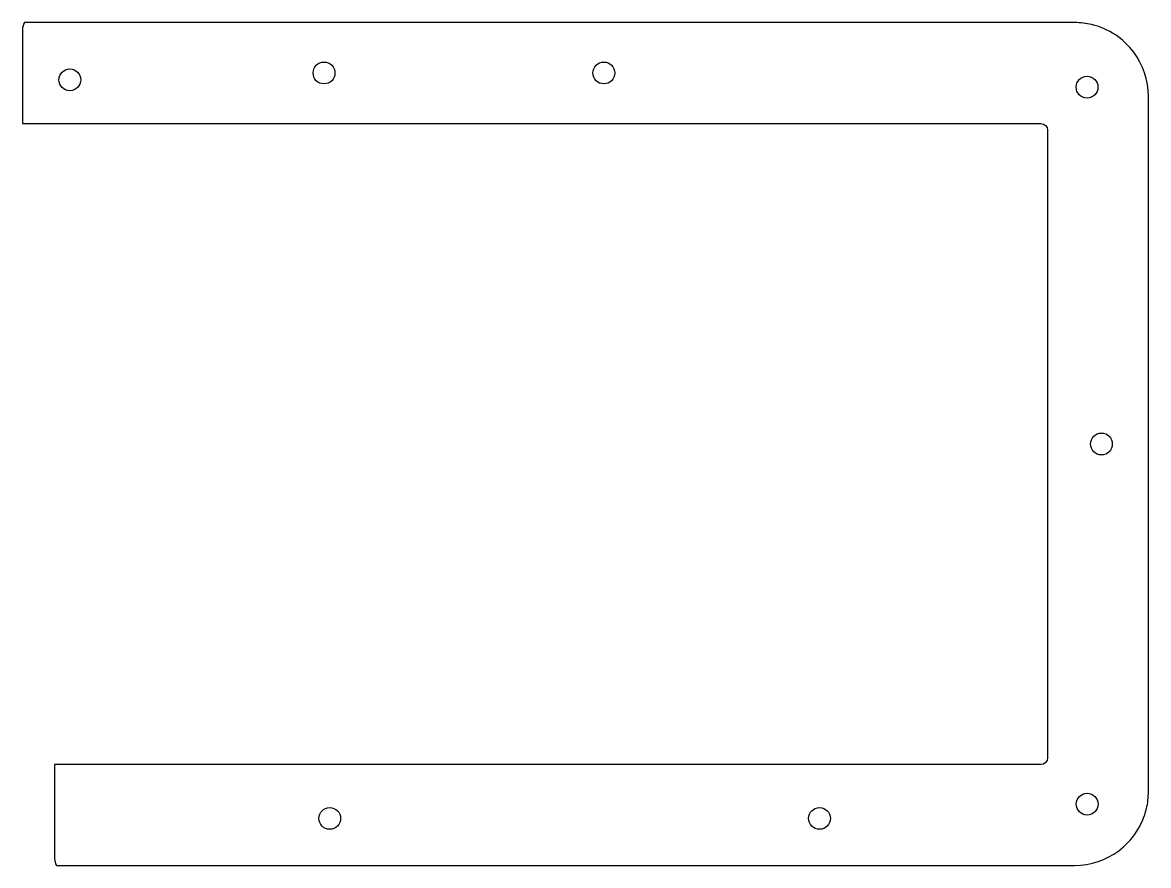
# Model space of a CAD drawing. Header units: millimetres. Extents: x 228 to 395, y -139 to -14.
import ezdxf

# ---------------------------------------------------------------- set-up
doc = ezdxf.new("R2010")
doc.units = ezdxf.units.MM
doc.layers.get('0').update_dxf_attribs({"linetype": 'CONTINUOUS'})

msp = doc.modelspace()

# ---------------------------------------------------------------- linework, layer by layer
for p, q in [((227.63, -14.58), (227.63, -28.58)), ((384.03, -13.58), (227.89, -13.58)), ((395.02, -127.82), (395.02, -24.58)), ((227.63, -28.58), (379.03, -28.58)), ((380.03, -29.58), (380.03, -122.83)), ((379.03, -123.83), (232.39, -123.83)), ((232.39, -123.83), (232.39, -137.82)), ((232.66, -138.82), (384.03, -138.82))]:
    msp.add_line(p, q)
for centre in [(272.45, -21.07), (314.06, -21.07), (234.66, -22.08), (385.89, -23.18), (388.03, -76.2), (385.9, -129.71), (273.3, -131.83), (346.12, -131.83)]:
    msp.add_circle(centre, 1.62)
for centre, start, end in [((229.63, -14.58), 150, 180), ((234.39, -137.82), 180, 210)]:
    msp.add_arc(centre, 2, start, end)
for points, knots in [([(395.02, -24.58), (395.02, -22.15), (394.2, -19.82), (392.84, -18), (391.33, -15.97), (389.13, -14.48), (386.57, -13.87), (385.75, -13.68), (384.89, -13.58), (384.03, -13.58)], [16, 16, 16, 16, 16.405623, 16.405623, 16.405623, 16.855638, 16.855638, 16.855638, 17, 17, 17, 17]), ([(384.03, -138.82), (386.45, -138.82), (388.78, -138), (390.6, -136.64), (392.63, -135.13), (394.12, -132.93), (394.73, -130.37), (394.92, -129.55), (395.02, -128.69), (395.02, -127.82)], [14, 14, 14, 14, 14.405623, 14.405623, 14.405623, 14.855638, 14.855638, 14.855638, 15, 15, 15, 15])]:
    msp.add_open_spline(points, degree=3, knots=knots)
for points in [[(379.03, -28.58), (379.58, -28.58), (380.03, -29.02), (380.03, -29.58)], [(380.03, -122.83), (380.03, -123.38), (379.58, -123.83), (379.03, -123.83)]]:
    msp.add_open_spline(points, degree=3)

doc.saveas('drawing.dxf')
